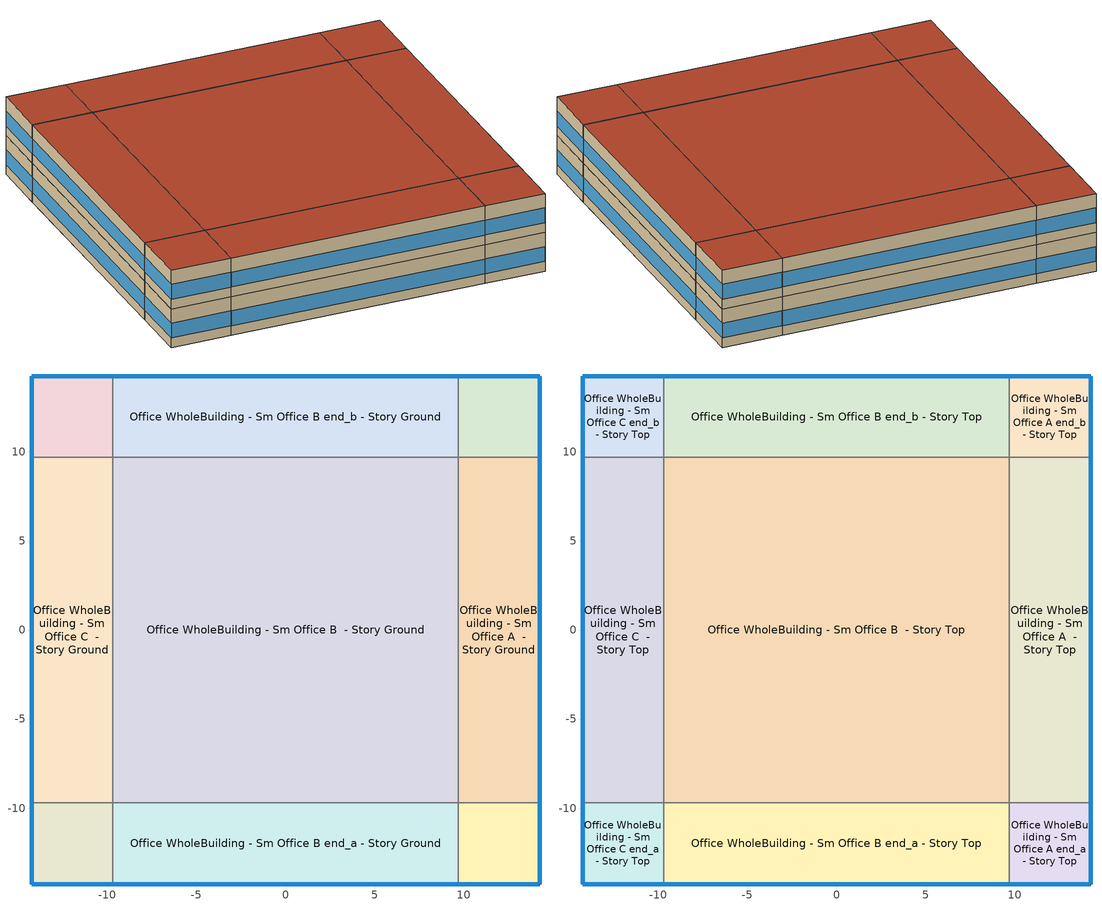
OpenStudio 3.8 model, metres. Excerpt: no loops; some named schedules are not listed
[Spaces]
Office WholeBuilding - Sm Office A end_a - Story Ground
 floor ground (Foundation F 126 Perim 914 Area 209): 14.26,-14.26 9.68,-14.26 9.68,-9.68 14.26,-9.68 z0
 wall outside: 9.68,-14.26 14.26,-14.26 14.26,-9.68 z0:3.05
 wall to Office WholeBuilding - Sm Office B end_a - Story Ground: 9.68,-9.68 9.68,-14.26 z0:3.05
 wall to Office WholeBuilding - Sm Office A  - Story Ground: 14.26,-9.68 9.68,-9.68 z0:3.05
 window (Window U-1.01 SHGC 0.58): 9.71,-14.26 14.23,-14.26 / 14.26,-14.23 14.26,-9.71 z0.76:1.93
 ceiling adiabatic (Typical Interior Ceiling): 14.26,-9.68 9.68,-9.68 9.68,-14.26 14.26,-14.26 z3.05
Office WholeBuilding - Sm Office B end_a - Story Ground
 floor ground (Foundation F 126 Perim 1937 Area 8855): 9.68,-14.26 -9.68,-14.26 -9.68,-9.68 9.68,-9.68 z0
 wall outside: -9.68,-14.26 9.68,-14.26 z0:3.05
 wall to Office WholeBuilding - Sm Office C end_a - Story Ground: -9.68,-9.68 -9.68,-14.26 z0:3.05
 wall to Office WholeBuilding - Sm Office B  - Story Ground: 9.68,-9.68 -9.68,-9.68 z0:3.05
 window (Window U-1.01 SHGC 0.58): -9.66,-14.26 9.66,-14.26 z0.76:1.92
 ceiling adiabatic (Typical Interior Ceiling): 9.68,-9.68 -9.68,-9.68 -9.68,-14.26 9.68,-14.26 z3.05
Office WholeBuilding - Sm Office C end_a - Story Ground
 floor ground (Foundation F 126 Perim 914 Area 209): -9.68,-14.26 -14.26,-14.26 -14.26,-9.68 -9.68,-9.68 z0
 wall outside: -14.26,-9.68 -14.26,-14.26 -9.68,-14.26 z0:3.05
 wall to Office WholeBuilding - Sm Office C  - Story Ground: -9.68,-9.68 -14.26,-9.68 z0:3.05
 window (Window U-1.01 SHGC 0.58): -14.23,-14.26 -9.71,-14.26 / -14.26,-9.71 -14.26,-14.23 z0.76:1.93
 ceiling adiabatic (Typical Interior Ceiling): -9.68,-9.68 -14.26,-9.68 -14.26,-14.26 -9.68,-14.26 z3.05
Office WholeBuilding - Sm Office A  - Story Ground
 floor ground (Foundation F 126 Perim 1937 Area 8855): 14.26,-9.68 9.68,-9.68 9.68,9.68 14.26,9.68 z0
 wall outside: 14.26,-9.68 14.26,9.68 z0:3.05
 wall to Office WholeBuilding - Sm Office B  - Story Ground: 9.68,9.68 9.68,-9.68 z0:3.05
 wall to Office WholeBuilding - Sm Office A end_b - Story Ground: 14.26,9.68 9.68,9.68 z0:3.05
 window (Window U-1.01 SHGC 0.58): 14.26,-9.66 14.26,9.66 z0.76:1.92
 ceiling adiabatic (Typical Interior Ceiling): 14.26,9.68 9.68,9.68 9.68,-9.68 14.26,-9.68 z3.05
Office WholeBuilding - Sm Office B  - Story Ground
 floor ground (Foundation F 126 Perim 0 Area 3751): 9.68,-9.68 -9.68,-9.68 -9.68,9.68 9.68,9.68 z0
 wall to Office WholeBuilding - Sm Office C  - Story Ground: -9.68,9.68 -9.68,-9.68 z0:3.05
 wall to Office WholeBuilding - Sm Office B end_b - Story Ground: 9.68,9.68 -9.68,9.68 z0:3.05
 ceiling adiabatic (Typical Interior Ceiling): 9.68,9.68 -9.68,9.68 -9.68,-9.68 9.68,-9.68 z3.05
Office WholeBuilding - Sm Office C  - Story Ground
 floor ground (Foundation F 126 Perim 1937 Area 8855): -9.68,-9.68 -14.26,-9.68 -14.26,9.68 -9.68,9.68 z0
 wall outside: -14.26,9.68 -14.26,-9.68 z0:3.05
 wall to Office WholeBuilding - Sm Office C end_b - Story Ground: -9.68,9.68 -14.26,9.68 z0:3.05
 window (Window U-1.01 SHGC 0.58): -14.26,9.66 -14.26,-9.66 z0.76:1.92
 ceiling adiabatic (Typical Interior Ceiling): -9.68,9.68 -14.26,9.68 -14.26,-9.68 -9.68,-9.68 z3.05
Office WholeBuilding - Sm Office A end_b - Story Ground
 floor ground (Foundation F 126 Perim 914 Area 209): 14.26,9.68 9.68,9.68 9.68,14.26 14.26,14.26 z0
 wall outside: 14.26,9.68 14.26,14.26 9.68,14.26 z0:3.05
 wall to Office WholeBuilding - Sm Office B end_b - Story Ground: 9.68,14.26 9.68,9.68 z0:3.05
 window (Window U-1.01 SHGC 0.58): 14.26,9.71 14.26,14.23 / 14.23,14.26 9.71,14.26 z0.76:1.93
 ceiling adiabatic (Typical Interior Ceiling): 14.26,14.26 9.68,14.26 9.68,9.68 14.26,9.68 z3.05
Office WholeBuilding - Sm Office B end_b - Story Ground
 floor ground (Foundation F 126 Perim 1937 Area 8855): 9.68,9.68 -9.68,9.68 -9.68,14.26 9.68,14.26 z0
 wall outside: 9.68,14.26 -9.68,14.26 z0:3.05
 wall to Office WholeBuilding - Sm Office C end_b - Story Ground: -9.68,14.26 -9.68,9.68 z0:3.05
 window (Window U-1.01 SHGC 0.58): 9.66,14.26 -9.66,14.26 z0.76:1.92
 ceiling adiabatic (Typical Interior Ceiling): 9.68,14.26 -9.68,14.26 -9.68,9.68 9.68,9.68 z3.05
Office WholeBuilding - Sm Office C end_b - Story Ground
 floor ground (Foundation F 126 Perim 914 Area 209): -9.68,9.68 -14.26,9.68 -14.26,14.26 -9.68,14.26 z0
 wall outside: -9.68,14.26 -14.26,14.26 -14.26,9.68 z0:3.05
 window (Window U-1.01 SHGC 0.58): -14.26,14.23 -14.26,9.71 / -9.71,14.26 -14.23,14.26 z0.76:1.93
 ceiling adiabatic (Typical Interior Ceiling): -9.68,14.26 -14.26,14.26 -14.26,9.68 -9.68,9.68 z3.05
Office WholeBuilding - Sm Office A end_a - Story Top
 floor adiabatic (Typical Interior Floor): 14.26,-14.26 9.68,-14.26 9.68,-9.68 14.26,-9.68 z3.05
 wall outside: 9.68,-14.26 14.26,-14.26 14.26,-9.68 z3.05:6.1
 wall to Office WholeBuilding - Sm Office B end_a - Story Top: 9.68,-9.68 9.68,-14.26 z3.05:6.1
 wall to Office WholeBuilding - Sm Office A  - Story Top: 14.26,-9.68 9.68,-9.68 z3.05:6.1
 window (Window U-1.01 SHGC 0.58): 9.71,-14.26 14.23,-14.26 / 14.26,-14.23 14.26,-9.71 z3.81:4.98
 roof outside: 14.26,-9.68 9.68,-9.68 9.68,-14.26 14.26,-14.26 z6.1
Office WholeBuilding - Sm Office B end_a - Story Top
 floor adiabatic (Typical Interior Floor): 9.68,-14.26 -9.68,-14.26 -9.68,-9.68 9.68,-9.68 z3.05
 wall outside: -9.68,-14.26 9.68,-14.26 z3.05:6.1
 wall to Office WholeBuilding - Sm Office C end_a - Story Top: -9.68,-9.68 -9.68,-14.26 z3.05:6.1
 wall to Office WholeBuilding - Sm Office B  - Story Top: 9.68,-9.68 -9.68,-9.68 z3.05:6.1
 window (Window U-1.01 SHGC 0.58): -9.66,-14.26 9.66,-14.26 z3.81:4.97
 roof outside: 9.68,-9.68 -9.68,-9.68 -9.68,-14.26 9.68,-14.26 z6.1
Office WholeBuilding - Sm Office C end_a - Story Top
 floor adiabatic (Typical Interior Floor): -9.68,-14.26 -14.26,-14.26 -14.26,-9.68 -9.68,-9.68 z3.05
 wall outside: -14.26,-9.68 -14.26,-14.26 -9.68,-14.26 z3.05:6.1
 wall to Office WholeBuilding - Sm Office C  - Story Top: -9.68,-9.68 -14.26,-9.68 z3.05:6.1
 window (Window U-1.01 SHGC 0.58): -14.23,-14.26 -9.71,-14.26 / -14.26,-9.71 -14.26,-14.23 z3.81:4.98
 roof outside: -9.68,-9.68 -14.26,-9.68 -14.26,-14.26 -9.68,-14.26 z6.1
Office WholeBuilding - Sm Office A  - Story Top
 floor adiabatic (Typical Interior Floor): 14.26,-9.68 9.68,-9.68 9.68,9.68 14.26,9.68 z3.05
 wall outside: 14.26,-9.68 14.26,9.68 z3.05:6.1
 wall to Office WholeBuilding - Sm Office B  - Story Top: 9.68,9.68 9.68,-9.68 z3.05:6.1
 wall to Office WholeBuilding - Sm Office A end_b - Story Top: 14.26,9.68 9.68,9.68 z3.05:6.1
 window (Window U-1.01 SHGC 0.58): 14.26,-9.66 14.26,9.66 z3.81:4.97
 roof outside: 14.26,9.68 9.68,9.68 9.68,-9.68 14.26,-9.68 z6.1
Office WholeBuilding - Sm Office B  - Story Top
 floor adiabatic (Typical Interior Floor): 9.68,-9.68 -9.68,-9.68 -9.68,9.68 9.68,9.68 z3.05
 wall to Office WholeBuilding - Sm Office C  - Story Top: -9.68,9.68 -9.68,-9.68 z3.05:6.1
 wall to Office WholeBuilding - Sm Office B end_b - Story Top: 9.68,9.68 -9.68,9.68 z3.05:6.1
 roof outside: 9.68,9.68 -9.68,9.68 -9.68,-9.68 9.68,-9.68 z6.1
Office WholeBuilding - Sm Office C  - Story Top
 floor adiabatic (Typical Interior Floor): -9.68,-9.68 -14.26,-9.68 -14.26,9.68 -9.68,9.68 z3.05
 wall outside: -14.26,9.68 -14.26,-9.68 z3.05:6.1
 wall to Office WholeBuilding - Sm Office C end_b - Story Top: -9.68,9.68 -14.26,9.68 z3.05:6.1
 window (Window U-1.01 SHGC 0.58): -14.26,9.66 -14.26,-9.66 z3.81:4.97
 roof outside: -9.68,9.68 -14.26,9.68 -14.26,-9.68 -9.68,-9.68 z6.1
Office WholeBuilding - Sm Office A end_b - Story Top
 floor adiabatic (Typical Interior Floor): 14.26,9.68 9.68,9.68 9.68,14.26 14.26,14.26 z3.05
 wall outside: 14.26,9.68 14.26,14.26 9.68,14.26 z3.05:6.1
 wall to Office WholeBuilding - Sm Office B end_b - Story Top: 9.68,14.26 9.68,9.68 z3.05:6.1
 window (Window U-1.01 SHGC 0.58): 14.26,9.71 14.26,14.23 / 14.23,14.26 9.71,14.26 z3.81:4.98
 roof outside: 14.26,14.26 9.68,14.26 9.68,9.68 14.26,9.68 z6.1
Office WholeBuilding - Sm Office B end_b - Story Top
 floor adiabatic (Typical Interior Floor): 9.68,9.68 -9.68,9.68 -9.68,14.26 9.68,14.26 z3.05
 wall outside: 9.68,14.26 -9.68,14.26 z3.05:6.1
 wall to Office WholeBuilding - Sm Office C end_b - Story Top: -9.68,14.26 -9.68,9.68 z3.05:6.1
 window (Window U-1.01 SHGC 0.58): 9.66,14.26 -9.66,14.26 z3.81:4.97
 roof outside: 9.68,14.26 -9.68,14.26 -9.68,9.68 9.68,9.68 z6.1
Office WholeBuilding - Sm Office C end_b - Story Top
 floor adiabatic (Typical Interior Floor): -9.68,9.68 -14.26,9.68 -14.26,14.26 -9.68,14.26 z3.05
 wall outside: -9.68,14.26 -14.26,14.26 -14.26,9.68 z3.05:6.1
 window (Window U-1.01 SHGC 0.58): -14.26,14.23 -14.26,9.71 / -9.71,14.26 -14.23,14.26 z3.81:4.98
 roof outside: -9.68,14.26 -14.26,14.26 -14.26,9.68 -9.68,9.68 z6.1
[Site]
Mobile Bates Field_AL_USA: Latitude {deg}=30.69; Longitude {deg}=-88.25; Time Zone {hr}=-6; Elevation {m}=67; Terrain=City
[Site:WaterMainsTemperature]
Calculation Method=Correlation; Annual Average Outdoor Air Temperature {C}=20.145; Maximum Difference In Monthly Average Outdoor Air Temperatures {deltaC}=19.61
[SizingPeriod:DesignDay] Barometric Pressure {Pa}=100523; Rain Indicator=No; Snow Indicator=No; Day of Month=21; Daylight Saving Time Indicator=No; Humidity Condition Type=Wetbulb; Dry-Bulb Temperature Range Modifier Type=DefaultMultipliers
Name | Maximum Dry-Bulb Temperature {C} | Daily Dry-Bulb Temperature Range {deltaC} | Wind Speed {m/s} | Wind Direction {deg} | Month | Day Type | Wetbulb or DewPoint at Maximum Dry-Bulb {C} | Solar Model Indicator | ASHRAE Clear Sky Optical Depth for Beam Irradiance | ASHRAE Clear Sky Optical Depth for Diffuse Irradiance | Sky Clearness
Mobile Bates Field Ann Clg .4% Condns DB=>MWB 1 | 34.3 | 9.4 | 3.3 | 350 | 7 | SummerDesignDay | 25 | ASHRAETau | 0.437 | 2.264
Mobile Bates Field Ann Clg .4% Condns WB=>MDB 1 | 31.4 | 9.4 | 3.3 | 350 | 7 | SummerDesignDay | 26.7 | ASHRAETau | 0.437 | 2.264
Mobile Bates Field Ann Htg 99.6% Condns DB 1 | -2.4 | 0 | 3.2 | 10 | 1 | WinterDesignDay | -2.4 | ASHRAEClearSky |  |  | 0
Mobile Bates Field August .4% Condns DB=>MCWB 1 | 36 | 9.4 | 3.3 | 350 | 8 | SummerDesignDay | 25.6 | ASHRAETau | 0.409 | 2.382
[ClimateZones]
Climate Zone Institution Name 1=ASHRAE; Climate Zone Document Name 1=ANSI/ASHRAE Standard 169; Climate Zone Document Year 1=2006; Climate Zone Value 1=ASHRAE 169-2013-2A
[Building]
ComStock DOE Ref Pre-1980|SmallOffice: North Axis {deg}=270; Default Construction Set=ComStock DOE Ref Pre-1980 - Office - ASHRAE 169-2013-2A; Default Schedule Set=Building Default Schedule Set; Standards Building Type=Office
[Site:GroundTemperature:FCfactorMethod]
January Ground Temperature {C}=24.2; February Ground Temperature {C}=18.9; March Ground Temperature {C}=15.7; April Ground Temperature {C}=13.6; May Ground Temperature {C}=15.5; June Ground Temperature {C}=17.1; July Ground Temperature {C}=21.2; August Ground Temperature {C}=26.9; September Ground Temperature {C}=27.6; October Ground Temperature {C}=27.9; November Ground Temperature {C}=27.4; December Ground Temperature {C}=26.2
[Construction:FfactorGroundFloor] F-Factor {W/m-K}=1.26344
Name | Area {m2} | PerimeterExposed {m}
Foundation F 126 Perim 914 Area 209 | 20.9032 | 9.144
Foundation F 126 Perim 1937 Area 8855 | 88.5479 | 19.3674
Foundation F 126 Perim 0 Area 3751 | 375.097 | 0
[DefaultConstructionSet]
ComStock DOE Ref Pre-1980 - Office - ASHRAE 169-2013-2A: Default Exterior Surface Constructions=Default Surface Constructions 1; Default Interior Surface Constructions=Default Surface Constructions 2; Default Ground Contact Surface Constructions=Default Surface Constructions 3; Default Exterior SubSurface Constructions=Default Sub Surface Constructions 1; Default Interior SubSurface Constructions=Default Sub Surface Constructions 2; Interior Partition Construction=Typical Interior Partition
[DefaultSurfaceConstructions]
Name | Floor Construction | Wall Construction | Roof Ceiling Construction
Default Surface Constructions 1 | Typical Insulated Exterior Mass Floor | Typical Insulated Exterior Mass Wall R-4.35 | Typical IEAD Roof R-10.0
Default Surface Constructions 2 | Typical Interior Floor | Typical Interior Wall | Typical Interior Ceiling
Default Surface Constructions 3 | Typical Insulated Carpeted 6in Slab Floor | Typical Insulated Basement Mass Wall
[Construction]
Typical Insulated Exterior Mass Floor: 4 in. Normalweight Concrete Floor, Typical Carpet Pad
Typical Insulated Exterior Mass Wall R-4.35: 1IN Stucco, 8IN CONCRETE HW RefBldg, Typical Insulation R-1.96, 1/2IN Gypsum
Typical IEAD Roof R-10.0: Roof Membrane, Typical Insulation R-8.88, Metal Roof Surface
Typical Interior Floor: 100mm Normalweight concrete floor, CP02 CARPET PAD
Typical Interior Wall: G01 13mm gypsum board, G01 13mm gypsum board
Typical Interior Ceiling: CP02 CARPET PAD, 100mm Normalweight concrete floor
Typical Insulated Carpeted 6in Slab Floor: 6 in. Normalweight Concrete Floor, Typical Carpet Pad
Typical Insulated Basement Mass Wall: 8 in. Concrete Block Basement Wall
U 1.22 SHGC 0.54 Simple Glazing Window U-1.22 SHGC 0.54: U 1.22 SHGC 0.54 Simple Glazing U-1.22 SHGC 0.54
U 1.22 SHGC 0.54 Simple Glazing Window U-1.22 SHGC 0.54 1: U 1.22 SHGC 0.54 Simple Glazing U-1.22 SHGC 0.54 1
Typical Insulated Metal Door: F08 Metal surface, Typical Insulation
U 0.88 SHGC 0.16 Sgl Ref-A-L Clr 6mm: REF A CLEAR LO 6MM
Typical Overhead Door: Typical Insulation
Typical Interior Window: Clear 3mm
Typical Interior Door; Typical Interior Partition: G05 25mm wood
InteriorFurnishings 1: Std Wood 6inch 1
Window U-1.01 SHGC 0.58: Simple Glazing Single - No LowE - Tinted/Reflective - Aluminum
[Material:NoMass] Roughness=Smooth; Thermal Absorptance=0.9; Solar Absorptance=0.7
Name | Thermal Resistance {m2-K/W} | Visible Absorptance
Typical Insulation R-1.96 | 0.34506 | 0.7
Typical Carpet Pad; CP02 CARPET PAD | 0.21648 | 0.8
Typical Insulation R-8.88 | 1.56434 | 0.7
Typical Insulation | 0.0282222 | 0.7
[Material] Thermal Absorptance=0.9
Name | Roughness | Thickness {m} | Conductivity {W/m-K} | Density {kg/m3} | Specific Heat {J/kg-K} | Solar Absorptance | Visible Absorptance
4 in. Normalweight Concrete Floor | MediumRough | 0.1016 | 2.31 | 2322 | 832 | 0.7 | 0.7
1IN Stucco | Smooth | 0.0253 | 0.6918 | 1858 | 837 | 0.7 | 0.92
8IN CONCRETE HW RefBldg | Rough | 0.2032 | 1.311 | 2240 | 836.8 | 0.7 | 0.7
1/2IN Gypsum | Smooth | 0.0127 | 0.16 | 784.9 | 830 | 0.4 | 0.4
Roof Membrane | VeryRough | 0.0095 | 0.16 | 1121.29 | 1460 | 0.7 | 0.7
Metal Roof Surface; F08 Metal surface | Smooth | 0.0008 | 45.28 | 7824 | 500 | 0.7 | 0.7
100mm Normalweight concrete floor | MediumRough | 0.1016 | 2.31045 | 2322 | 832.557 | 0.7 | 0.7
G01 13mm gypsum board | Smooth | 0.0127 | 0.160031 | 800.001 | 1090.73 | 0.7 | 0.5
6 in. Normalweight Concrete Floor | MediumRough | 0.1524 | 2.31 | 2322 | 832 | 0.7 | 0.7
8 in. Concrete Block Basement Wall | MediumRough | 0.2032 | 1.326 | 1842 | 912 | 0.7 | 0.7
G05 25mm wood | MediumSmooth | 0.0254 | 0.15 | 608 | 1630 | 0.5 | 0.5
Std Wood 6inch 1 | MediumSmooth | 0.15 | 0.12 | 540 | 1210 | 0.7 | 0.7
[DefaultSubSurfaceConstructions]
Name | Fixed Window Construction | Operable Window Construction | Door Construction | Glass Door Construction | Overhead Door Construction | Tubular Daylight Dome Construction | Tubular Daylight Diffuser Construction
Default Sub Surface Constructions 1 | U 1.22 SHGC 0.54 Simple Glazing Window U-1.22 SHGC 0.54 | U 1.22 SHGC 0.54 Simple Glazing Window U-1.22 SHGC 0.54 1 | Typical Insulated Metal Door | U 0.88 SHGC 0.16 Sgl Ref-A-L Clr 6mm | Typical Overhead Door | Typical Interior Window | Typical Interior Window
Default Sub Surface Constructions 2 | Typical Interior Window | Typical Interior Window | Typical Interior Door
[WindowMaterial:SimpleGlazingSystem]
Name | U-Factor {W/m2-K} | Solar Heat Gain Coefficient | Visible Transmittance
U 1.22 SHGC 0.54 Simple Glazing U-1.22 SHGC 0.54; U 1.22 SHGC 0.54 Simple Glazing U-1.22 SHGC 0.54 1 | 6.92748 | 0.54 | 0.38
Simple Glazing Single - No LowE - Tinted/Reflective - Aluminum | 5.73505 | 0.579 | 0.455
[WindowMaterial:Glazing] Optical Data Type=SpectralAverage; Infrared Transmittance at Normal Incidence=0; Front Side Infrared Hemispherical Emissivity=0.84; Conductivity {W/m-K}=0.9; Dirt Correction Factor for Solar and Visible Transmittance=1; Solar Diffusing=No
Name | Thickness {m} | Solar Transmittance at Normal Incidence | Front Side Solar Reflectance at Normal Incidence | Back Side Solar Reflectance at Normal Incidence | Visible Transmittance at Normal Incidence | Front Side Visible Reflectance at Normal Incidence | Back Side Visible Reflectance at Normal Incidence | Back Side Infrared Hemispherical Emissivity
REF A CLEAR LO 6MM | 0.006 | 0.066 | 0.341 | 0.493 | 0.08 | 0.41 | 0.37 | 0.4
Clear 3mm | 0.003 | 0.837 | 0.075 | 0.075 | 0.898 | 0.081 | 0.081 | 0.84
[SpaceType]
Office WholeBuilding - Sm Office - ComStock DOE Ref Pre-1980: Default Schedule Set=Office WholeBuilding - Sm Office Schedule Set; Design Specification Outdoor Air Object=Office WholeBuilding - Sm Office Ventilation; Standards Building Type=Office; Standards Space Type=WholeBuilding - Sm Office
[BuildingStory] Nominal Floor to Floor Height {m}=3.048
Name | Nominal Z Coordinate {m}
Story Ground | 0
Story Top | 3.048
[Space] Space Type=Office WholeBuilding - Sm Office - ComStock DOE Ref Pre-1980
Name | Building Story | Thermal Zone
Office WholeBuilding - Sm Office A end_a - Story Ground | Story Ground | Zone Office WholeBuilding - Sm Office A end_a - Story Ground
Office WholeBuilding - Sm Office B end_a - Story Ground | Story Ground | Zone Office WholeBuilding - Sm Office B end_a - Story Ground
Office WholeBuilding - Sm Office C end_a - Story Ground | Story Ground | Zone Office WholeBuilding - Sm Office C end_a - Story Ground
Office WholeBuilding - Sm Office A  - Story Ground | Story Ground | Zone Office WholeBuilding - Sm Office A  - Story Ground
Office WholeBuilding - Sm Office B  - Story Ground | Story Ground | Zone Office WholeBuilding - Sm Office B  - Story Ground
Office WholeBuilding - Sm Office C  - Story Ground | Story Ground | Zone Office WholeBuilding - Sm Office C  - Story Ground
Office WholeBuilding - Sm Office A end_b - Story Ground | Story Ground | Zone Office WholeBuilding - Sm Office A end_b - Story Ground
Office WholeBuilding - Sm Office B end_b - Story Ground | Story Ground | Zone Office WholeBuilding - Sm Office B end_b - Story Ground
Office WholeBuilding - Sm Office C end_b - Story Ground | Story Ground | Zone Office WholeBuilding - Sm Office C end_b - Story Ground
Office WholeBuilding - Sm Office A end_a - Story Top | Story Top | Zone Office WholeBuilding - Sm Office A end_a - Story Top
Office WholeBuilding - Sm Office B end_a - Story Top | Story Top | Zone Office WholeBuilding - Sm Office B end_a - Story Top
Office WholeBuilding - Sm Office C end_a - Story Top | Story Top | Zone Office WholeBuilding - Sm Office C end_a - Story Top
Office WholeBuilding - Sm Office A  - Story Top | Story Top | Zone Office WholeBuilding - Sm Office A  - Story Top
Office WholeBuilding - Sm Office B  - Story Top | Story Top | Zone Office WholeBuilding - Sm Office B  - Story Top
Office WholeBuilding - Sm Office C  - Story Top | Story Top | Zone Office WholeBuilding - Sm Office C  - Story Top
Office WholeBuilding - Sm Office A end_b - Story Top | Story Top | Zone Office WholeBuilding - Sm Office A end_b - Story Top
Office WholeBuilding - Sm Office B end_b - Story Top | Story Top | Zone Office WholeBuilding - Sm Office B end_b - Story Top
Office WholeBuilding - Sm Office C end_b - Story Top | Story Top | Zone Office WholeBuilding - Sm Office C end_b - Story Top
[ThermalZone] Multiplier=1; Use Ideal Air Loads=No
Name | Thermostat
Zone Office WholeBuilding - Sm Office A end_a - Story Ground | Office WholeBuilding - Sm Office - ComStock DOE Ref Pre-1980 Thermostat 2
Zone Office WholeBuilding - Sm Office B end_a - Story Ground | Office WholeBuilding - Sm Office - ComStock DOE Ref Pre-1980 Thermostat 8
Zone Office WholeBuilding - Sm Office C end_a - Story Ground | Office WholeBuilding - Sm Office - ComStock DOE Ref Pre-1980 Thermostat 14
Zone Office WholeBuilding - Sm Office A  - Story Ground | Office WholeBuilding - Sm Office - ComStock DOE Ref Pre-1980 Thermostat
Zone Office WholeBuilding - Sm Office B  - Story Ground | Office WholeBuilding - Sm Office - ComStock DOE Ref Pre-1980 Thermostat 6
Zone Office WholeBuilding - Sm Office C  - Story Ground | Office WholeBuilding - Sm Office - ComStock DOE Ref Pre-1980 Thermostat 12
Zone Office WholeBuilding - Sm Office A end_b - Story Ground | Office WholeBuilding - Sm Office - ComStock DOE Ref Pre-1980 Thermostat 4
Zone Office WholeBuilding - Sm Office B end_b - Story Ground | Office WholeBuilding - Sm Office - ComStock DOE Ref Pre-1980 Thermostat 10
Zone Office WholeBuilding - Sm Office C end_b - Story Ground | Office WholeBuilding - Sm Office - ComStock DOE Ref Pre-1980 Thermostat 16
Zone Office WholeBuilding - Sm Office A end_a - Story Top | Office WholeBuilding - Sm Office - ComStock DOE Ref Pre-1980 Thermostat 3
Zone Office WholeBuilding - Sm Office B end_a - Story Top | Office WholeBuilding - Sm Office - ComStock DOE Ref Pre-1980 Thermostat 9
Zone Office WholeBuilding - Sm Office C end_a - Story Top | Office WholeBuilding - Sm Office - ComStock DOE Ref Pre-1980 Thermostat 15
Zone Office WholeBuilding - Sm Office A  - Story Top | Office WholeBuilding - Sm Office - ComStock DOE Ref Pre-1980 Thermostat 1
Zone Office WholeBuilding - Sm Office B  - Story Top | Office WholeBuilding - Sm Office - ComStock DOE Ref Pre-1980 Thermostat 7
Zone Office WholeBuilding - Sm Office C  - Story Top | Office WholeBuilding - Sm Office - ComStock DOE Ref Pre-1980 Thermostat 13
Zone Office WholeBuilding - Sm Office A end_b - Story Top | Office WholeBuilding - Sm Office - ComStock DOE Ref Pre-1980 Thermostat 5
Zone Office WholeBuilding - Sm Office B end_b - Story Top | Office WholeBuilding - Sm Office - ComStock DOE Ref Pre-1980 Thermostat 11
Zone Office WholeBuilding - Sm Office C end_b - Story Top | Office WholeBuilding - Sm Office - ComStock DOE Ref Pre-1980 Thermostat 17
[People:Definition]
Office WholeBuilding - Sm Office People Definition: Number of People Calculation Method=People/Area; People per Space Floor Area {person/m2}=0.0538196; Fraction Radiant=0.3
[People]
Office WholeBuilding - Sm Office People: People Definition=Office WholeBuilding - Sm Office People Definition; Space or SpaceType=Office WholeBuilding - Sm Office - ComStock DOE Ref Pre-1980; Work Efficiency Schedule=Work Efficiency Schedule; Clothing Insulation Schedule=Clothing Schedule; Air Velocity Schedule=Air Velocity Schedule; Multiplier=1
[Lights:Definition] Design Level Calculation Method=Watts/Area; Fraction Visible=0.2; Return Air Fraction=0
Name | Watts per Space Floor Area {W/m2} | Fraction Radiant
Office WholeBuilding - Sm Office - ComStock DOE Ref Pre-1980 General Lights Definition | 4.63617 | 0.31
Office WholeBuilding - Sm Office - ComStock DOE Ref Pre-1980 Wall Wash Lights Definition | 0.779566 | 0.35
[ElectricEquipment:Definition] Fraction Latent=0
Name | Design Level Calculation Method | Watts per Space Floor Area {W/m2} | Fraction Radiant | Fraction Lost | Design Level {W}
Office WholeBuilding - Sm Office Elec Equip Definition | Watts/Area | 10.7639 | 0.5 | 0
Elevator Lift Motor | EquipmentLevel |  | 0 | 1 | 14610
[ElectricEquipment]
Name | Electric Equipment Definition | Space or SpaceType | Schedule | Multiplier
Office WholeBuilding - Sm Office Elec Equip | Office WholeBuilding - Sm Office Elec Equip Definition | Office WholeBuilding - Sm Office - ComStock DOE Ref Pre-1980 | Office BLDG_EQUIP_EndUseData BPR Adjusted
2 Elevator Lift Motors | Elevator Lift Motor | Office WholeBuilding - Sm Office B  - Story Ground | Elevator Schedule 1 | 2
[DesignSpecification:OutdoorAir]
Office WholeBuilding - Sm Office Ventilation: Outdoor Air Method=Sum; Outdoor Air Flow per Person {m3/s-person}=0.00943895
[DefaultScheduleSet]
Name | Number of People Schedule | People Activity Level Schedule | Lighting Schedule | Electric Equipment Schedule | Infiltration Schedule | Hours of Operation Schedule
Office WholeBuilding - Sm Office Schedule Set | Small Office Bldg Occ | Small Office Activity | Office BLDG_LIGHT_EndUseData | Office BLDG_EQUIP_EndUseData | Small Office Infil Quarter On
Building Default Schedule Set |  |  |  |  |  | Building Hours of Operation NonResidential
[Exterior:Lights:Definition]
Name | Design Level {W}
Parking Areas and Drives Def (W/ft^2) | 0.0414577
Building Facades Def (W/ft^2) | 0.2
Main Entries Def (W/ft) | 30
Other Doors Def (W/ft) | 20
[Exterior:Lights] Schedule=Always On Discrete; Control Option=AstronomicalClock
Name | Exterior Lights Definition | Multiplier
Parking Areas and Drives | Parking Areas and Drives Def (W/ft^2) | 28350
Building Facades | Building Facades Def (W/ft^2) | 3741.66
Main Entries | Main Entries Def (W/ft) | 14
Other Doors | Other Doors Def (W/ft) | 7
[ThermostatSetpoint:DualSetpoint] Heating Setpoint Temperature Schedule=Small Office HtgSetp; Cooling Setpoint Temperature Schedule=Small Office ClgSetp
Office WholeBuilding - Sm Office - ComStock DOE Ref Pre-1980 Thermostat; Office WholeBuilding - Sm Office - ComStock DOE Ref Pre-1980 Thermostat 1; Office WholeBuilding - Sm Office - ComStock DOE Ref Pre-1980 Thermostat 2; Office WholeBuilding - Sm Office - ComStock DOE Ref Pre-1980 Thermostat 3; Office WholeBuilding - Sm Office - ComStock DOE Ref Pre-1980 Thermostat 4; Office WholeBuilding - Sm Office - ComStock DOE Ref Pre-1980 Thermostat 5; Office WholeBuilding - Sm Office - ComStock DOE Ref Pre-1980 Thermostat 6; Office WholeBuilding - Sm Office - ComStock DOE Ref Pre-1980 Thermostat 7; Office WholeBuilding - Sm Office - ComStock DOE Ref Pre-1980 Thermostat 8; Office WholeBuilding - Sm Office - ComStock DOE Ref Pre-1980 Thermostat 9; Office WholeBuilding - Sm Office - ComStock DOE Ref Pre-1980 Thermostat 10; Office WholeBuilding - Sm Office - ComStock DOE Ref Pre-1980 Thermostat 11; Office WholeBuilding - Sm Office - ComStock DOE Ref Pre-1980 Thermostat 12; Office WholeBuilding - Sm Office - ComStock DOE Ref Pre-1980 Thermostat 13; Office WholeBuilding - Sm Office - ComStock DOE Ref Pre-1980 Thermostat 14; Office WholeBuilding - Sm Office - ComStock DOE Ref Pre-1980 Thermostat 15; Office WholeBuilding - Sm Office - ComStock DOE Ref Pre-1980 Thermostat 16; Office WholeBuilding - Sm Office - ComStock DOE Ref Pre-1980 Thermostat 17
[InternalMass:Definition]
Internal Mass Definition 2: Construction=InteriorFurnishings 1; Design Level Calculation Method=SurfaceArea/Area; Surface Area per Space Floor Area=2
[InternalMass] Internal Mass Definition=Internal Mass Definition 2; Multiplier=1
Name | Space or SpaceType
Office WholeBuilding - Sm Office C end_b - Story Top Mass | Office WholeBuilding - Sm Office C end_b - Story Top
Office WholeBuilding - Sm Office C  - Story Top Mass | Office WholeBuilding - Sm Office C  - Story Top
Office WholeBuilding - Sm Office B end_b - Story Top Mass | Office WholeBuilding - Sm Office B end_b - Story Top
Office WholeBuilding - Sm Office A end_a - Story Ground Mass | Office WholeBuilding - Sm Office A end_a - Story Ground
Office WholeBuilding - Sm Office B end_a - Story Ground Mass | Office WholeBuilding - Sm Office B end_a - Story Ground
Office WholeBuilding - Sm Office B  - Story Top Mass | Office WholeBuilding - Sm Office B  - Story Top
Office WholeBuilding - Sm Office A  - Story Top Mass | Office WholeBuilding - Sm Office A  - Story Top
Office WholeBuilding - Sm Office C end_a - Story Ground Mass | Office WholeBuilding - Sm Office C end_a - Story Ground
Office WholeBuilding - Sm Office A end_b - Story Top Mass | Office WholeBuilding - Sm Office A end_b - Story Top
Office WholeBuilding - Sm Office B  - Story Ground Mass | Office WholeBuilding - Sm Office B  - Story Ground
Office WholeBuilding - Sm Office A end_b - Story Ground Mass | Office WholeBuilding - Sm Office A end_b - Story Ground
Office WholeBuilding - Sm Office A  - Story Ground Mass | Office WholeBuilding - Sm Office A  - Story Ground
Office WholeBuilding - Sm Office C  - Story Ground Mass | Office WholeBuilding - Sm Office C  - Story Ground
Office WholeBuilding - Sm Office B end_b - Story Ground Mass | Office WholeBuilding - Sm Office B end_b - Story Ground
Office WholeBuilding - Sm Office C end_b - Story Ground Mass | Office WholeBuilding - Sm Office C end_b - Story Ground
Office WholeBuilding - Sm Office B end_a - Story Top Mass | Office WholeBuilding - Sm Office B end_a - Story Top
Office WholeBuilding - Sm Office A end_a - Story Top Mass | Office WholeBuilding - Sm Office A end_a - Story Top
Office WholeBuilding - Sm Office C end_a - Story Top Mass | Office WholeBuilding - Sm Office C end_a - Story Top
[Lights] Space or SpaceType=Office WholeBuilding - Sm Office - ComStock DOE Ref Pre-1980; Schedule=Office BLDG_LIGHT_EndUseData BPR Adjusted; Fraction Replaceable=1
Name | Lights Definition
Office WholeBuilding - Sm Office - ComStock DOE Ref Pre-1980 General Lighting | Office WholeBuilding - Sm Office - ComStock DOE Ref Pre-1980 General Lights Definition
Office WholeBuilding - Sm Office - ComStock DOE Ref Pre-1980 Wall Wash Lighting | Office WholeBuilding - Sm Office - ComStock DOE Ref Pre-1980 Wall Wash Lights Definition
[SpaceInfiltration:DesignFlowRate] Design Flow Rate Calculation Method=Flow/ExteriorArea; Flow per Exterior Surface Area {m3/s-m2}=0.000619923; Velocity Term Coefficient=0
Name | Space or SpaceType | Schedule | Constant Term Coefficient | Temperature Term Coefficient | Velocity Squared Term Coefficient
Office WholeBuilding - Sm Office C end_b - Story Top HVAC On Infiltration | Office WholeBuilding - Sm Office C end_b - Story Top | Infiltration HVAC On Schedule | 0.0302 | -0.0023 | 0.1104
Office WholeBuilding - Sm Office C end_b - Story Top HVAC Off Infiltration | Office WholeBuilding - Sm Office C end_b - Story Top | Infiltration HVAC Off Schedule | 0 | 0.0188 | 0.1209
Office WholeBuilding - Sm Office C  - Story Top HVAC On Infiltration | Office WholeBuilding - Sm Office C  - Story Top | Infiltration HVAC On Schedule | 0.0302 | -0.0023 | 0.1104
Office WholeBuilding - Sm Office C  - Story Top HVAC Off Infiltration | Office WholeBuilding - Sm Office C  - Story Top | Infiltration HVAC Off Schedule | 0 | 0.0188 | 0.1209
Office WholeBuilding - Sm Office B end_b - Story Top HVAC On Infiltration | Office WholeBuilding - Sm Office B end_b - Story Top | Infiltration HVAC On Schedule | 0.0302 | -0.0023 | 0.1104
Office WholeBuilding - Sm Office B end_b - Story Top HVAC Off Infiltration | Office WholeBuilding - Sm Office B end_b - Story Top | Infiltration HVAC Off Schedule | 0 | 0.0188 | 0.1209
Office WholeBuilding - Sm Office A end_a - Story Ground HVAC On Infiltration | Office WholeBuilding - Sm Office A end_a - Story Ground | Infiltration HVAC On Schedule | 0.0302 | -0.0023 | 0.1104
Office WholeBuilding - Sm Office A end_a - Story Ground HVAC Off Infiltration | Office WholeBuilding - Sm Office A end_a - Story Ground | Infiltration HVAC Off Schedule | 0 | 0.0188 | 0.1209
Office WholeBuilding - Sm Office B end_a - Story Ground HVAC On Infiltration | Office WholeBuilding - Sm Office B end_a - Story Ground | Infiltration HVAC On Schedule | 0.0302 | -0.0023 | 0.1104
Office WholeBuilding - Sm Office B end_a - Story Ground HVAC Off Infiltration | Office WholeBuilding - Sm Office B end_a - Story Ground | Infiltration HVAC Off Schedule | 0 | 0.0188 | 0.1209
Office WholeBuilding - Sm Office B  - Story Top HVAC On Infiltration | Office WholeBuilding - Sm Office B  - Story Top | Infiltration HVAC On Schedule | 0.0302 | -0.0023 | 0.1104
Office WholeBuilding - Sm Office B  - Story Top HVAC Off Infiltration | Office WholeBuilding - Sm Office B  - Story Top | Infiltration HVAC Off Schedule | 0 | 0.0188 | 0.1209
Office WholeBuilding - Sm Office A  - Story Top HVAC On Infiltration | Office WholeBuilding - Sm Office A  - Story Top | Infiltration HVAC On Schedule | 0.0302 | -0.0023 | 0.1104
Office WholeBuilding - Sm Office A  - Story Top HVAC Off Infiltration | Office WholeBuilding - Sm Office A  - Story Top | Infiltration HVAC Off Schedule | 0 | 0.0188 | 0.1209
Office WholeBuilding - Sm Office C end_a - Story Ground HVAC On Infiltration | Office WholeBuilding - Sm Office C end_a - Story Ground | Infiltration HVAC On Schedule | 0.0302 | -0.0023 | 0.1104
Office WholeBuilding - Sm Office C end_a - Story Ground HVAC Off Infiltration | Office WholeBuilding - Sm Office C end_a - Story Ground | Infiltration HVAC Off Schedule | 0 | 0.0188 | 0.1209
Office WholeBuilding - Sm Office A end_b - Story Top HVAC On Infiltration | Office WholeBuilding - Sm Office A end_b - Story Top | Infiltration HVAC On Schedule | 0.0302 | -0.0023 | 0.1104
Office WholeBuilding - Sm Office A end_b - Story Top HVAC Off Infiltration | Office WholeBuilding - Sm Office A end_b - Story Top | Infiltration HVAC Off Schedule | 0 | 0.0188 | 0.1209
Office WholeBuilding - Sm Office A end_b - Story Ground HVAC On Infiltration | Office WholeBuilding - Sm Office A end_b - Story Ground | Infiltration HVAC On Schedule | 0.0302 | -0.0023 | 0.1104
Office WholeBuilding - Sm Office A end_b - Story Ground HVAC Off Infiltration | Office WholeBuilding - Sm Office A end_b - Story Ground | Infiltration HVAC Off Schedule | 0 | 0.0188 | 0.1209
Office WholeBuilding - Sm Office A  - Story Ground HVAC On Infiltration | Office WholeBuilding - Sm Office A  - Story Ground | Infiltration HVAC On Schedule | 0.0302 | -0.0023 | 0.1104
Office WholeBuilding - Sm Office A  - Story Ground HVAC Off Infiltration | Office WholeBuilding - Sm Office A  - Story Ground | Infiltration HVAC Off Schedule | 0 | 0.0188 | 0.1209
Office WholeBuilding - Sm Office C  - Story Ground HVAC On Infiltration | Office WholeBuilding - Sm Office C  - Story Ground | Infiltration HVAC On Schedule | 0.0302 | -0.0023 | 0.1104
Office WholeBuilding - Sm Office C  - Story Ground HVAC Off Infiltration | Office WholeBuilding - Sm Office C  - Story Ground | Infiltration HVAC Off Schedule | 0 | 0.0188 | 0.1209
Office WholeBuilding - Sm Office B end_b - Story Ground HVAC On Infiltration | Office WholeBuilding - Sm Office B end_b - Story Ground | Infiltration HVAC On Schedule | 0.0302 | -0.0023 | 0.1104
Office WholeBuilding - Sm Office B end_b - Story Ground HVAC Off Infiltration | Office WholeBuilding - Sm Office B end_b - Story Ground | Infiltration HVAC Off Schedule | 0 | 0.0188 | 0.1209
Office WholeBuilding - Sm Office C end_b - Story Ground HVAC On Infiltration | Office WholeBuilding - Sm Office C end_b - Story Ground | Infiltration HVAC On Schedule | 0.0302 | -0.0023 | 0.1104
Office WholeBuilding - Sm Office C end_b - Story Ground HVAC Off Infiltration | Office WholeBuilding - Sm Office C end_b - Story Ground | Infiltration HVAC Off Schedule | 0 | 0.0188 | 0.1209
Office WholeBuilding - Sm Office B end_a - Story Top HVAC On Infiltration | Office WholeBuilding - Sm Office B end_a - Story Top | Infiltration HVAC On Schedule | 0.0302 | -0.0023 | 0.1104
Office WholeBuilding - Sm Office B end_a - Story Top HVAC Off Infiltration | Office WholeBuilding - Sm Office B end_a - Story Top | Infiltration HVAC Off Schedule | 0 | 0.0188 | 0.1209
Office WholeBuilding - Sm Office A end_a - Story Top HVAC On Infiltration | Office WholeBuilding - Sm Office A end_a - Story Top | Infiltration HVAC On Schedule | 0.0302 | -0.0023 | 0.1104
Office WholeBuilding - Sm Office A end_a - Story Top HVAC Off Infiltration | Office WholeBuilding - Sm Office A end_a - Story Top | Infiltration HVAC Off Schedule | 0 | 0.0188 | 0.1209
Office WholeBuilding - Sm Office C end_a - Story Top HVAC On Infiltration | Office WholeBuilding - Sm Office C end_a - Story Top | Infiltration HVAC On Schedule | 0.0302 | -0.0023 | 0.1104
Office WholeBuilding - Sm Office C end_a - Story Top HVAC Off Infiltration | Office WholeBuilding - Sm Office C end_a - Story Top | Infiltration HVAC Off Schedule | 0 | 0.0188 | 0.1209
[Schedule:Ruleset]
Name | Default Day Schedule | Summer Design Day Schedule | Winter Design Day Schedule
Clothing Schedule | Clothing Schedule Default Winter Clothes
Air Velocity Schedule | Air Velocity Schedule Default
Work Efficiency Schedule | Work Efficiency Schedule Default
Small Office Bldg Occ | Small Office Bldg Occ Default | Small Office Bldg Occ Summer Design Day | Small Office Bldg Occ Winter Design Day
Small Office Activity | Small Office Activity Default | Small Office Activity Summer Design Day | Small Office Activity Winter Design Day
Office BLDG_LIGHT_EndUseData | Office BLDG_LIGHT_EndUseData Default | Office BLDG_LIGHT_EndUseData Summer Design Day | Office BLDG_LIGHT_EndUseData Winter Design Day
Office BLDG_EQUIP_EndUseData | Office BLDG_EQUIP_EndUseData Default | Office BLDG_EQUIP_EndUseData Summer Design Day | Office BLDG_EQUIP_EndUseData Winter Design Day
Small Office Infil Quarter On | Small Office Infil Quarter On Default | Small Office Infil Quarter On Summer Design Day | Small Office Infil Quarter On Winter Design Day
Elevator Schedule 1 | 18 space(s) Occ Sch Default 1 | 18 space(s) Occ Sch Summer Design Day 1 | 18 space(s) Occ Sch Winter Design Day 1
Small Office HtgSetp | Small Office HtgSetp Default | Schedule Day 5 | Schedule Day 6
Small Office ClgSetp | Small Office ClgSetp Default | Schedule Day 2 | Schedule Day 3
Building Hours of Operation NonResidential | Building Hours of Operation NonResidential Default | Building Hours of Operation NonResidential Summer Design Day | Building Hours of Operation NonResidential Winter Design Day
Office BLDG_LIGHT_EndUseData BPR Adjusted | Office BLDG_LIGHT_EndUseData Default 1 | Office BLDG_LIGHT_EndUseData Summer Design Day 1 | Office BLDG_LIGHT_EndUseData Winter Design Day 1
Office BLDG_EQUIP_EndUseData BPR Adjusted | Office BLDG_EQUIP_EndUseData Default 1 | Office BLDG_EQUIP_EndUseData Summer Design Day 1 | Office BLDG_EQUIP_EndUseData Winter Design Day 1
Infiltration HVAC On Schedule | 9 Zone PVAV 1 Occ Sch Default 1 | 9 Zone PVAV 1 Occ Sch Summer Design Day 1 | 9 Zone PVAV 1 Occ Sch Winter Design Day 1
Infiltration HVAC Off Schedule | Infiltration HVAC Off Schedule Default Day Schedule | Infiltration HVAC Off Schedule Summer Design Day Schedule 1 | Infiltration HVAC Off Schedule Winter Design Day Schedule 1
[Schedule:Day]
Small Office Bldg Occ Default: Average, 0, 15, 0.0171875, 0, 30, 0.015625, 0, 45, 0.0140625, 1, 0, 0.0125, 1, 15, 0.0109375, 1, 30, 0.009375, 1, 45, 0.0078125, 2, 0, 0.00625, 2, 15, 0.0046875, 2, 30, 0.003125, 2, 45, 0.0015625, 3, 0, 0, 6, 30, 0, 6, 45, 0.025, 7, 0, 0.05, 7, 15, 0.075, 7, 30, 0.1, 7, 45, 0.125, 8, 0, 0.15, 8, 15, 0.175, 8, 30, 0.2, 8, 45, 0.3875, 9, 0, 0.575, 9, 15, 0.7625, 9, 30, 0.95, 10, 30, 0.95, 10, 45, 0.8375, 11, 0, 0.725, 11, 15, 0.6125, 11, 30, 0.5, 11, 45, 0.6125, 12, 0, 0.725, 12, 15, 0.8375, 12, 30, 0.95, 13, 30, 0.95, 13, 45, 0.7875, 14, 0, 0.625, 14, 15, 0.4625, 14, 30, 0.3, 14, 45, 0.25, 15, 0, 0.2, 15, 15, 0.15, 15, 30, 0.1, 16, 0, 0.1, 16, 15, 0.09375, 16, 30, 0.0875, 16, 45, 0.08125, 17, 0, 0.075, 17, 15, 0.06875, 17, 30, 0.0625, 17, 45, 0.05625, 18, 0, 0.05, 19, 0, 0.05, 19, 15, 0.0484375, 19, 30, 0.046875, 19, 45, 0.0453125, 20, 0, 0.04375, 20, 15, 0.0421875, 20, 30, 0.040625, 20, 45, 0.0390625, 21, 0, 0.0375, 21, 15, 0.0359375, 21, 30, 0.034375, 21, 45, 0.0328125, 22, 0, 0.03125, 22, 15, 0.0296875, 22, 30, 0.028125, 22, 45, 0.0265625, 23, 0, 0.025, 23, 15, 0.0234375, 23, 30, 0.021875, 23, 45, 0.0203125, 24, 0, 0.01875
Small Office Bldg Occ Summer Design Day: 6, 0, 0, 22, 0, 1, 24, 0, 0.05
Small Office Bldg Occ Winter Design Day; Infiltration HVAC Off Schedule Summer Design Day Schedule 1; Infiltration HVAC Off Schedule Winter Design Day Schedule 1: 24, 0, 0
Small Office Activity Default: Average, 24, 0, 120
Small Office Activity Winter Design Day; Small Office Activity Summer Design Day: 24, 0, 120
18 space(s) Occ Sch Default 1: Average, 5, 0, 0, 5, 15, 0.000725521, 5, 30, 0.00145104, 5, 45, 0.00217656, 6, 0, 0.00290208, 6, 15, 0.0036276, 6, 30, 0.00435312, 6, 45, 0.00507865, 7, 0, 0.00580417, 7, 30, 0.00580417, 7, 45, 0.0152359, 8, 0, 0.0246677, 8, 15, 0.0340995, 8, 30, 0.0435312, 8, 45, 0.0326484, 9, 0, 0.0217656, 9, 15, 0.0108828, 9, 30, 0, 9, 45, 0.00435312, 10, 0, 0.00870625, 10, 15, 0.0130594, 10, 30, 0.0174125, 10, 45, 0.0217656, 11, 0, 0.0261187, 11, 15, 0.0228539, 11, 30, 0.0195891, 11, 45, 0.0163242, 12, 0, 0.0130594, 12, 15, 0.00979453, 12, 30, 0.00652969, 12, 45, 0.00326484, 13, 0, 0, 13, 15, 0.00290208, 13, 30, 0.00580417, 13, 45, 0.00870625, 14, 0, 0.0116083, 14, 15, 0.0314392, 14, 30, 0.0251514, 14, 45, 0.0188635, 15, 0, 0.0125757, 15, 15, 0.00628785, 15, 30, 0, 15, 45, 0.000725521, 16, 0, 0.00145104, 16, 15, 0.00217656, 16, 30, 0.00290208, 16, 45, 0.00217656, 17, 0, 0.00145104, 17, 15, 0.000725521, 17, 30, 0, 24, 0, 0
18 space(s) Occ Sch Summer Design Day 1; 18 space(s) Occ Sch Winter Design Day 1; Building Hours of Operation NonResidential Winter Design Day; Building Hours of Operation NonResidential Summer Design Day; 9 Zone PVAV 1 Occ Sch Summer Design Day 1; 9 Zone PVAV 1 Occ Sch Winter Design Day 1: 24, 0, 1
Small Office HtgSetp Default: Average, 7, 0, 16.6667, 19, 0, 20, 24, 0, 16.6667
Small Office ClgSetp Default: Average, 7, 0, 21.1111, 19, 0, 21.1111, 24, 0, 21.1111
Building Hours of Operation NonResidential Default: 9, 0, 0, 15, 0, 1, 24, 0, 0
9 Zone PVAV 1 Occ Sch Default 1: 7, 45, 0, 15, 15, 1, 24, 0, 0
Infiltration HVAC Off Schedule Default Day Schedule: 7, 45, 1, 15, 15, 0, 24, 0, 1
Schedule Day 2; Schedule Day 3: 24, 0, 21.1111
Schedule Day 5; Schedule Day 6: 24, 0, 20
[Schedule:Rule]
Schedule Rule 2: Schedule Ruleset=Small Office Bldg Occ; Rule Order=1; Day Schedule=Small Office Bldg Occ Sat Day; Apply Saturday=Yes; Date Specification Type=DateRange; Start Month=1; Start Day=1; End Month=12; End Day=31
Schedule Rule 3: Schedule Ruleset=Small Office Bldg Occ; Rule Order=0; Day Schedule=Small Office Bldg Occ WntrDsn|Sun Day; Date Specification Type=DateRange; Start Month=1; Start Day=1; End Month=12; End Day=31; Apply Sunday=Yes
18 space(s) Occ Sch Sunday Rule 1: Schedule Ruleset=Elevator Schedule 1; Rule Order=0; Day Schedule=18 space(s) Occ Sch Sunday 1; Date Specification Type=DateRange; Start Month=1; Start Day=1; End Month=12; End Day=31; Apply Sunday=Yes
18 space(s) Occ Sch Saturday Rule 1: Schedule Ruleset=Elevator Schedule 1; Rule Order=1; Day Schedule=18 space(s) Occ Sch Saturday 1; Apply Saturday=Yes; Date Specification Type=DateRange; Start Month=1; Start Day=1; End Month=12; End Day=31
Schedule Rule 13: Schedule Ruleset=Small Office HtgSetp; Rule Order=1; Day Schedule=Small Office HtgSetp Sat Day; Apply Saturday=Yes; Date Specification Type=DateRange; Start Month=1; Start Day=1; End Month=12; End Day=31
Schedule Rule 14: Schedule Ruleset=Small Office HtgSetp; Rule Order=0; Day Schedule=Small Office HtgSetp SmrDsn|Sun Day; Date Specification Type=DateRange; Start Month=1; Start Day=1; End Month=12; End Day=31; Apply Sunday=Yes
Schedule Rule 15: Schedule Ruleset=Small Office ClgSetp; Rule Order=1; Day Schedule=Small Office ClgSetp Sat Day; Apply Saturday=Yes; Date Specification Type=DateRange; Start Month=1; Start Day=1; End Month=12; End Day=31
Schedule Rule 16: Schedule Ruleset=Small Office ClgSetp; Rule Order=0; Day Schedule=Small Office ClgSetp WntrDsn|Sun Day; Date Specification Type=DateRange; Start Month=1; Start Day=1; End Month=12; End Day=31; Apply Sunday=Yes
Building Hours of Operation NonResidential Saturday Rule: Schedule Ruleset=Building Hours of Operation NonResidential; Rule Order=1; Day Schedule=Building Hours of Operation NonResidential Saturday; Apply Saturday=Yes; Date Specification Type=DateRange; Start Month=1; Start Day=1; End Month=12; End Day=31
Building Hours of Operation NonResidential Sunday Rule: Schedule Ruleset=Building Hours of Operation NonResidential; Rule Order=0; Day Schedule=Building Hours of Operation NonResidential Sunday; Date Specification Type=DateRange; Start Month=1; Start Day=1; End Month=12; End Day=31; Apply Sunday=Yes
autogen Small Office Activity 0: Schedule Ruleset=Small Office Activity; Rule Order=0; Day Schedule=autogen Small Office Activity 0_day_sch; Apply Saturday=Yes; Date Specification Type=SpecificDates; Apply Sunday=Yes; Apply Monday=Yes; Apply Tuesday=Yes; Apply Wednesday=Yes; Apply Thursday=Yes; Apply Friday=Yes; Specific Month 1=1; Specific Day 1=6; Specific Month 2=1; Specific Day 2=13; Specific Month 3=1; Specific Day 3=20; Specific Month 4=1; Specific Day 4=27; Specific Month 5=2; Specific Day 5=3; Specific Month 6=2; Specific Day 6=10; Specific Month 7=2; Specific Day 7=17; Specific Month 8=2; Specific Day 8=24; Specific Month 9=3; Specific Day 9=3; Specific Month 10=3; Specific Day 10=10; Specific Month 11=3; Specific Day 11=17; Specific Month 12=3; Specific Day 12=24; Specific Month 13=3; Specific Day 13=31; Specific Month 14=4; Specific Day 14=7; Specific Month 15=4; Specific Day 15=14; Specific Month 16=4; Specific Day 16=21; Specific Month 17=4; Specific Day 17=28; Specific Month 18=5; Specific Day 18=5; Specific Month 19=5; Specific Day 19=12; Specific Month 20=5; Specific Day 20=19; Specific Month 21=5; Specific Day 21=26; Specific Month 22=6; Specific Day 22=2; Specific Month 23=6; Specific Day 23=9; Specific Month 24=6; Specific Day 24=16; Specific Month 25=6; Specific Day 25=23; Specific Month 26=6; Specific Day 26=30; Specific Month 27=7; Specific Day 27=7; Specific Month 28=7; Specific Day 28=14; Specific Month 29=7; Specific Day 29=21; Specific Month 30=7; Specific Day 30=28; Specific Month 31=8; Specific Day 31=4; Specific Month 32=8; Specific Day 32=11; Specific Month 33=8; Specific Day 33=18; Specific Month 34=8; Specific Day 34=25; Specific Month 35=9; Specific Day 35=1; Specific Month 36=9; Specific Day 36=8; Specific Month 37=9; Specific Day 37=15; Specific Month 38=9; Specific Day 38=22; Specific Month 39=9; Specific Day 39=29; Specific Month 40=10; Specific Day 40=6; Specific Month 41=10; Specific Day 41=13; Specific Month 42=10; Specific Day 42=20; Specific Month 43=10; Specific Day 43=27; Specific Month 44=11; Specific Day 44=3; Specific Month 45=11; Specific Day 45=10; Specific Month 46=11; Specific Day 46=17; Specific Month 47=11; Specific Day 47=24; Specific Month 48=12; Specific Day 48=1; Specific Month 49=12; Specific Day 49=8; Specific Month 50=12; Specific Day 50=15; Specific Month 51=12; Specific Day 51=22; Specific Month 52=12; Specific Day 52=29
autogen Small Office Activity 1: Schedule Ruleset=Small Office Activity; Rule Order=1; Day Schedule=autogen Small Office Activity 1_day_sch; Apply Saturday=Yes; Date Specification Type=SpecificDates; Apply Sunday=Yes; Apply Monday=Yes; Apply Tuesday=Yes; Apply Wednesday=Yes; Apply Thursday=Yes; Apply Friday=Yes; Specific Month 1=1; Specific Day 1=7; Specific Month 2=1; Specific Day 2=14; Specific Month 3=1; Specific Day 3=21; Specific Month 4=1; Specific Day 4=28; Specific Month 5=2; Specific Day 5=4; Specific Month 6=2; Specific Day 6=11; Specific Month 7=2; Specific Day 7=18; Specific Month 8=2; Specific Day 8=25; Specific Month 9=3; Specific Day 9=4; Specific Month 10=3; Specific Day 10=11; Specific Month 11=3; Specific Day 11=18; Specific Month 12=3; Specific Day 12=25; Specific Month 13=4; Specific Day 13=1; Specific Month 14=4; Specific Day 14=8; Specific Month 15=4; Specific Day 15=15; Specific Month 16=4; Specific Day 16=22; Specific Month 17=4; Specific Day 17=29; Specific Month 18=5; Specific Day 18=6; Specific Month 19=5; Specific Day 19=13; Specific Month 20=5; Specific Day 20=20; Specific Month 21=5; Specific Day 21=27; Specific Month 22=6; Specific Day 22=3; Specific Month 23=6; Specific Day 23=10; Specific Month 24=6; Specific Day 24=17; Specific Month 25=6; Specific Day 25=24; Specific Month 26=7; Specific Day 26=1; Specific Month 27=7; Specific Day 27=8; Specific Month 28=7; Specific Day 28=15; Specific Month 29=7; Specific Day 29=22; Specific Month 30=7; Specific Day 30=29; Specific Month 31=8; Specific Day 31=5; Specific Month 32=8; Specific Day 32=12; Specific Month 33=8; Specific Day 33=19; Specific Month 34=8; Specific Day 34=26; Specific Month 35=9; Specific Day 35=2; Specific Month 36=9; Specific Day 36=9; Specific Month 37=9; Specific Day 37=16; Specific Month 38=9; Specific Day 38=23; Specific Month 39=9; Specific Day 39=30; Specific Month 40=10; Specific Day 40=7; Specific Month 41=10; Specific Day 41=14; Specific Month 42=10; Specific Day 42=21; Specific Month 43=10; Specific Day 43=28; Specific Month 44=11; Specific Day 44=4; Specific Month 45=11; Specific Day 45=11; Specific Month 46=11; Specific Day 46=18; Specific Month 47=11; Specific Day 47=25; Specific Month 48=12; Specific Day 48=2; Specific Month 49=12; Specific Day 49=9; Specific Month 50=12; Specific Day 50=16; Specific Month 51=12; Specific Day 51=23; Specific Month 52=12; Specific Day 52=30
9 Zone PVAV 1 Occ Sch Sunday Rule 1: Schedule Ruleset=Infiltration HVAC On Schedule; Rule Order=0; Day Schedule=9 Zone PVAV 1 Occ Sch Sunday 1; Date Specification Type=DateRange; Start Month=1; Start Day=1; End Month=12; End Day=31; Apply Sunday=Yes
9 Zone PVAV 1 Occ Sch Saturday Rule 1: Schedule Ruleset=Infiltration HVAC On Schedule; Rule Order=1; Day Schedule=9 Zone PVAV 1 Occ Sch Saturday 1; Apply Saturday=Yes; Date Specification Type=DateRange; Start Month=1; Start Day=1; End Month=12; End Day=31
Infiltration HVAC Off Schedule Schedule Day 0 Rule: Schedule Ruleset=Infiltration HVAC Off Schedule; Rule Order=1; Day Schedule=Infiltration HVAC Off Schedule Schedule Day 0 1; Apply Saturday=No; Apply Sunday=Yes; Apply Monday=No; Apply Tuesday=No; Apply Wednesday=No; Apply Thursday=No; Apply Friday=No
Infiltration HVAC Off Schedule Schedule Day 1 Rule: Schedule Ruleset=Infiltration HVAC Off Schedule; Rule Order=0; Day Schedule=Infiltration HVAC Off Schedule Schedule Day 2; Apply Saturday=Yes; Apply Sunday=No; Apply Monday=No; Apply Tuesday=No; Apply Wednesday=No; Apply Thursday=No; Apply Friday=No
[Schedule:Constant]
Always On Discrete: Value=1
